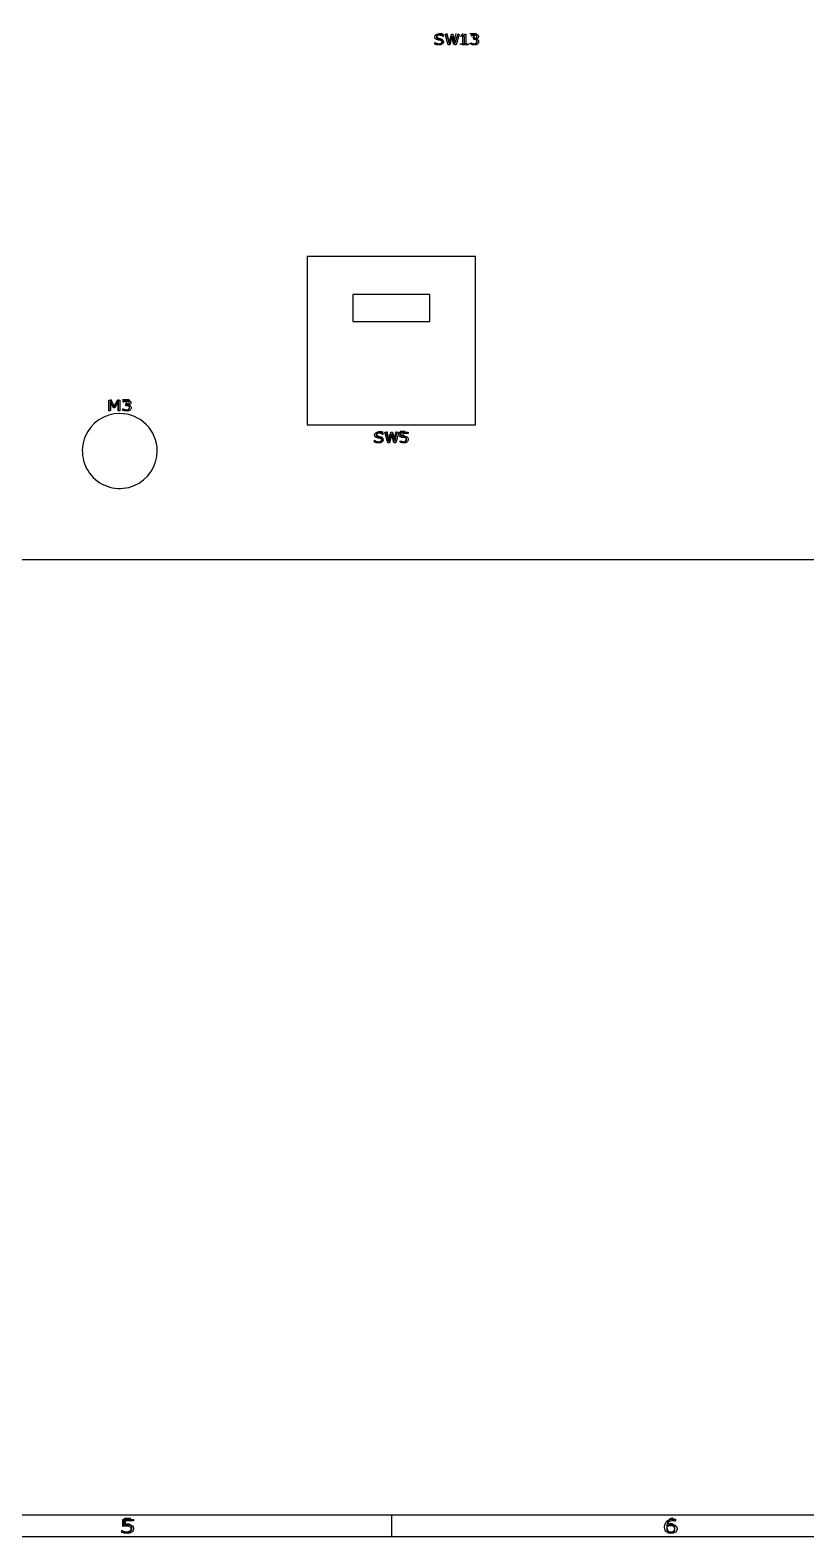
# Model space of a CAD drawing. Header units: millimetres. Extents: x 10 to 410, y 10 to 287.
# Drawn here: x 226.7 to 298.2, y 10 to 148.8 of the extents above; entities that cross this region are included whole.
import ezdxf

# ---------------------------------------------------------------- set-up
doc = ezdxf.new("R2010")
doc.units = ezdxf.units.MM
doc.layers.get('0').update_dxf_attribs({"linetype": 'CONTINUOUS'})

msp = doc.modelspace()

# ---------------------------------------------------------------- linework, layer by layer
at = {"color": 7}
for points in [[(10, 287.0022), (409.989, 287.0022), (409.989, 10), (10, 10)], [(12, 285.0022), (407.989, 285.0022), (407.989, 12), (12, 12)], [(266.24451, 148.38158), (265.9717, 147.4122), (265.8145, 147.4122), (265.59386, 148.21687), (265.37815, 147.4122), (265.22448, 147.4122), (264.94674, 148.38158), (265.08984, 148.38158), (265.31048, 147.57561), (265.5276, 148.38158), (265.66929, 148.38158), (265.88852, 147.5678), (266.10775, 148.38158)], [(235.00929, 113.7022), (234.85594, 113.7022), (234.85594, 114.53746), (234.5353, 113.96912), (234.4439, 113.96912), (234.12557, 114.53746), (234.12557, 113.7022), (233.98229, 113.7022), (233.98229, 114.67157), (234.19141, 114.67157), (234.49889, 114.13187), (234.7963, 114.67157), (235.00928, 114.67157)], [(235, 113.4522)], [(259.24557, 111.03885)], [(260.67633, 111.73157), (260.40636, 110.76219), (260.25079, 110.76219), (260.03244, 111.56686), (259.81897, 110.76219), (259.66689, 110.76219), (259.39203, 111.73157), (259.53365, 111.73157), (259.752, 110.9256), (259.96686, 111.73157), (260.10708, 111.73157), (260.32404, 110.91779), (260.541, 111.73157)], [(236.26912, 10.75035)]]:
    msp.add_lwpolyline(points, close=True, dxfattribs=at)
for points in [[(263.9895, 147.47211), (263.9895, 147.63356), (263.9995, 147.63356)], [(264.2105, 147.505), (264.3533, 147.4574), (264.5914, 147.4574), (264.6867, 147.505), (264.7343, 147.5526), (264.7819, 147.6479), (264.7819, 147.7431), (264.7343, 147.8383), (264.6867, 147.886), (264.5914, 147.9336), (264.401, 147.9812), (264.3057, 148.0288), (264.2581, 148.0764), (264.2105, 148.1717), (264.2105, 148.2669), (264.2581, 148.3621), (264.3057, 148.4098), (264.401, 148.4574), (264.639, 148.4574), (264.7819, 148.4098)], [(264.75659, 148.33139), (264.75659, 148.17905), (264.74659, 148.17905)], [(264.79868, 147.68877), (264.7987, 147.68889)], [(265.1152, 148.4574), (265.3533, 147.4574), (265.5438, 148.1717), (265.7343, 147.4574), (265.9724, 148.4574)], [(266.5914, 147.4574), (266.5914, 148.4574), (266.4962, 148.3145), (266.401, 148.2193), (266.3057, 148.1717)], [(266.8771, 147.4574), (266.3057, 147.4574)], [(267.0735, 147.4122), (266.50533, 147.4122), (266.50533, 147.5112), (266.72386, 147.5112), (266.72386, 148.16092), (266.50533, 148.16092), (266.50533, 148.24942)], [(266.74993, 148.38532), (266.85919, 148.38532), (266.85919, 147.51164), (267.07349, 147.51164), (267.0735, 147.4122)], [(267.2105, 148.4574), (267.8295, 148.4574), (267.4962, 148.0764), (267.639, 148.0764), (267.7343, 148.0288), (267.7819, 147.9812), (267.8295, 147.886), (267.8295, 147.6479), (267.7819, 147.5526), (267.7343, 147.505), (267.639, 147.4574), (267.3533, 147.4574), (267.2581, 147.505), (267.2105, 147.5526)], [(267.34485, 147.45317), (267.34485, 147.58923), (267.35545, 147.58923)], [(267.38233, 148.20509), (267.37533, 148.20509), (267.37533, 148.34116)], [(267.65083, 147.88433), (267.58743, 147.88433), (267.58743, 147.9924), (267.63673, 147.9924)], [(267.80747, 147.95187), (267.80747, 147.94287)], [(267.95897, 147.87977), (267.95889, 147.87899)], [(252.25, 127.9122), (252.25, 112.4122), (267.75, 112.4122)], [(267.75, 127.9122), (252.25, 127.9122)], [(267.75, 112.4122), (267.75, 127.9122)], [(256.45, 124.4122), (256.45, 121.9122), (263.55, 121.9122)], [(263.55, 124.4122), (256.45, 124.4122)], [(263.55, 121.9122), (263.55, 124.4122)], [(234.1905, 113.7474), (234.1905, 114.7474), (234.5238, 114.0331), (234.8571, 114.7474), (234.8571, 113.7474)], [(235.2381, 114.7474), (235.8571, 114.7474), (235.5238, 114.3664), (235.6667, 114.3664), (235.7619, 114.3188), (235.8095, 114.2712), (235.8571, 114.176), (235.8571, 113.9379), (235.8095, 113.8426), (235.7619, 113.795), (235.6667, 113.7474), (235.381, 113.7474), (235.2857, 113.795), (235.2381, 113.8426)], [(235.29355, 113.74317), (235.29355, 113.87924), (235.30515, 113.87924)], [(235.33473, 114.4949), (235.32673, 114.4949), (235.32673, 114.63097)], [(235.6298, 114.17414), (235.5601, 114.17414), (235.5601, 114.28221), (235.6143, 114.28221)], [(235.80148, 114.24168), (235.80148, 114.23268)], [(235.96798, 114.16958), (235.96813, 114.16898)], [(258.6667, 110.855), (258.8095, 110.8074), (259.0476, 110.8074), (259.1429, 110.855), (259.1905, 110.9026), (259.2381, 110.9979), (259.2381, 111.0931), (259.1905, 111.1883), (259.1429, 111.236), (259.0476, 111.2836), (258.8571, 111.3312), (258.7619, 111.3788), (258.7143, 111.4264), (258.6667, 111.5217), (258.6667, 111.6169), (258.7143, 111.7121), (258.7619, 111.7598), (258.8571, 111.8074), (259.0952, 111.8074), (259.2381, 111.7598)], [(259.20395, 111.68138), (259.20395, 111.52904), (259.19395, 111.52904)], [(259.5714, 111.8074), (259.8095, 110.8074), (260, 111.5217), (260.1905, 110.8074), (260.4286, 111.8074)], [(261.2857, 111.8074), (260.8095, 111.8074), (260.7619, 111.3312), (260.8095, 111.3788), (260.9048, 111.4264), (261.1429, 111.4264), (261.2381, 111.3788), (261.2857, 111.3312), (261.3333, 111.236), (261.3333, 110.9979), (261.2857, 110.9026), (261.2381, 110.855), (261.1429, 110.8074), (260.9048, 110.8074), (260.8095, 110.855), (260.7619, 110.9026)], [(260.91597, 111.23208), (260.91597, 111.73142), (261.54103, 111.73142), (261.54103, 111.61749), (261.05061, 111.61749), (261.05061, 111.35969)], [(261.54801, 111.06967), (261.54765, 111.07013)], [(258.44472, 110.8221), (258.44472, 110.98355), (258.45472, 110.98355)], [(260.87103, 110.79861), (260.87103, 110.93598), (260.88103, 110.93598)], [(107, 100.0022), (323, 100.0022)], [(235.2753, 10.96084), (235.2753, 11.60999), (236.25808, 11.60999), (236.25808, 11.46188), (235.487, 11.46188), (235.487, 11.12673)], [(236.0273, 11.7064), (235.4082, 11.7064), (235.3463, 11.0873), (235.4082, 11.1493), (235.532, 11.2112), (235.8415, 11.2112), (235.9654, 11.1493), (236.0273, 11.0873), (236.0892, 10.9635), (236.0892, 10.654), (236.0273, 10.5302), (235.9654, 10.4683), (235.8415, 10.4064), (235.532, 10.4064), (235.4082, 10.4683), (235.3463, 10.5302)], [(260, 12), (260, 10)], [(285.9654, 11.7064), (285.7177, 11.7064), (285.5939, 11.6445), (285.532, 11.5826), (285.4082, 11.3969), (285.3463, 11.1493), (285.3463, 10.654), (285.4082, 10.5302), (285.4701, 10.4683), (285.5939, 10.4064), (285.8415, 10.4064), (285.9654, 10.4683), (286.0273, 10.5302), (286.0892, 10.654), (286.0892, 10.9635), (286.0273, 11.0873), (285.9654, 11.1493), (285.8415, 11.2112), (285.5939, 11.2112), (285.4701, 11.1493), (285.4082, 11.0873), (285.3463, 10.9635)], [(286.14724, 11.61478), (286.14724, 11.45313), (286.13624, 11.45313)], [(235.20509, 10.39739), (235.20509, 10.57597), (235.22049, 10.57597)], [(286.08405, 10.75129), (286.08369, 10.75179)], [(286.30632, 10.75915), (286.30635, 10.75879)]]:
    msp.add_lwpolyline(points, dxfattribs=at)
for points in [[(264.17348, 147.41421), (264.113347, 147.42721), (264.05202, 147.44651), (263.9895, 147.47211)], [(263.99597, 148.12177), (263.99597, 148.20293), (264.033097, 148.269337), (264.10735, 148.32099)], [(264.06297, 147.94925), (264.018303, 147.993517), (263.99597, 148.051023), (263.99597, 148.12177)], [(263.9995, 147.63356), (264.052633, 147.59276), (264.11396, 147.561293), (264.18348, 147.53916)], [(264.27022, 147.85615), (264.177167, 147.87435), (264.108083, 147.905383), (264.06297, 147.94925)], [(264.10735, 148.32099), (264.181603, 148.373057), (264.27583, 148.39909), (264.39003, 148.39909)], [(264.20873, 148.24475), (264.163597, 148.216083), (264.14103, 148.17919), (264.14103, 148.13407)], [(264.14103, 148.13407), (264.14103, 148.093737), (264.152297, 148.062037), (264.17483, 148.03897)], [(264.37791, 147.39471), (264.30225, 147.39471), (264.234107, 147.40121), (264.17348, 147.41421)], [(264.17483, 148.03897), (264.197363, 148.01597), (264.237077, 147.998403), (264.29397, 147.98627)], [(264.18348, 147.53916), (264.253033, 147.517027), (264.318357, 147.50596), (264.37945, 147.50596)], [(264.38919, 148.28775), (264.31447, 148.28775), (264.254317, 148.273417), (264.20873, 148.24475)], [(264.40063, 147.83465), (264.359763, 147.839983), (264.316293, 147.84715), (264.27022, 147.85615)], [(264.29397, 147.98627), (264.324037, 147.98027), (264.3668, 147.972903), (264.42226, 147.96417)], [(264.55837, 147.41811), (264.50857, 147.40251), (264.448417, 147.39471), (264.37791, 147.39471)], [(264.37945, 147.50596), (264.465923, 147.50596), (264.533127, 147.520927), (264.58106, 147.55086)], [(264.58869, 148.25655), (264.523823, 148.27735), (264.457323, 148.28775), (264.38919, 148.28775)], [(264.39003, 148.39909), (264.46381, 148.39909), (264.531483, 148.39259), (264.59305, 148.37959)], [(264.51553, 147.81315), (264.480263, 147.821817), (264.441963, 147.828983), (264.40063, 147.83465)], [(264.42226, 147.96417), (264.477727, 147.955503), (264.524723, 147.946603), (264.56325, 147.93747)], [(264.61916, 147.76565), (264.596627, 147.78605), (264.562083, 147.801883), (264.51553, 147.81315)], [(264.6902, 147.48321), (264.6526, 147.45541), (264.608657, 147.43371), (264.55837, 147.41811)], [(264.56325, 147.93747), (264.641263, 147.918403), (264.700007, 147.889537), (264.73948, 147.85087)], [(264.58106, 147.55086), (264.62946, 147.580793), (264.65366, 147.620723), (264.65366, 147.67065)], [(264.74659, 148.17905), (264.706657, 148.210317), (264.654023, 148.23615), (264.58869, 148.25655)], [(264.59305, 148.37959), (264.654583, 148.36659), (264.709097, 148.350523), (264.75659, 148.33139)], [(264.65366, 147.67065), (264.65366, 147.713583), (264.64216, 147.74525), (264.61916, 147.76565)], [(264.7698, 147.57691), (264.751, 147.540043), (264.724467, 147.50881), (264.6902, 147.48321)], [(264.73948, 147.85087), (264.778947, 147.81227), (264.79868, 147.758237), (264.79868, 147.68877)], [(264.7987, 147.68889), (264.7987, 147.651157), (264.789067, 147.61383), (264.7698, 147.57691)], [(266.50533, 148.24942), (266.53493, 148.24942), (266.566663, 148.251753), (266.60053, 148.25642)], [(266.60053, 148.25642), (266.63433, 148.261087), (266.65993, 148.26782), (266.67733, 148.27662)], [(266.67733, 148.27662), (266.69893, 148.287487), (266.715863, 148.301153), (266.72813, 148.31762)], [(266.72813, 148.31762), (266.740797, 148.334553), (266.748063, 148.35712), (266.74993, 148.38532)], [(267.48372, 147.41147), (267.42732, 147.42407), (267.38103, 147.43797), (267.34485, 147.45317)], [(267.35545, 147.58923), (267.395383, 147.564963), (267.44238, 147.544797), (267.49644, 147.52873)], [(267.37533, 148.34116), (267.408663, 148.35636), (267.453073, 148.37026), (267.50856, 148.38286)], [(267.52472, 148.26759), (267.474453, 148.252857), (267.42699, 148.232023), (267.38233, 148.20509)], [(267.65572, 147.39197), (267.597453, 147.39197), (267.54012, 147.39847), (267.48372, 147.41147)], [(267.49644, 147.52873), (267.550507, 147.512663), (267.60267, 147.50463), (267.65293, 147.50463)], [(267.50856, 148.38286), (267.564493, 148.39586), (267.618537, 148.40236), (267.67069, 148.40236)], [(267.66712, 148.28969), (267.622453, 148.28969), (267.574987, 148.282323), (267.52472, 148.26759)], [(267.63673, 147.9924), (267.708163, 147.9924), (267.765027, 148.006067), (267.80732, 148.0334)], [(267.74813, 147.87633), (267.718063, 147.881663), (267.68563, 147.88433), (267.65083, 147.88433)], [(267.65293, 147.50463), (267.68253, 147.50463), (267.71403, 147.509197), (267.74743, 147.51833)], [(267.81221, 147.41347), (267.764743, 147.399137), (267.71258, 147.39197), (267.65572, 147.39197)], [(267.74532, 148.28269), (267.72232, 148.287357), (267.696253, 148.28969), (267.66712, 148.28969)], [(267.67069, 148.40236), (267.72189, 148.40236), (267.767007, 148.398027), (267.80604, 148.38936)], [(267.81022, 148.25929), (267.79002, 148.270557), (267.768387, 148.278357), (267.74532, 148.28269)], [(267.74743, 147.51833), (267.780763, 147.527463), (267.807797, 147.54093), (267.82853, 147.55873)], [(267.82493, 147.84903), (267.803797, 147.862497), (267.778197, 147.871597), (267.74813, 147.87633)], [(267.80604, 148.38936), (267.84504, 148.380693), (267.880287, 148.366793), (267.91178, 148.34766)], [(267.80732, 148.0334), (267.85012, 148.0612), (267.87152, 148.101563), (267.87152, 148.15449)], [(267.95268, 148.02737), (267.911813, 147.987437), (267.86341, 147.96227), (267.80747, 147.95187)], [(267.80747, 147.94287), (267.830003, 147.939537), (267.855837, 147.93217), (267.88497, 147.92077)], [(267.85532, 148.21569), (267.84452, 148.23349), (267.829487, 148.248023), (267.81022, 148.25929)], [(267.93699, 147.48117), (267.901723, 147.45077), (267.86013, 147.428203), (267.81221, 147.41347)], [(267.87433, 147.79503), (267.862597, 147.81803), (267.84613, 147.83603), (267.82493, 147.84903)], [(267.82853, 147.55873), (267.85013, 147.577797), (267.866097, 147.598863), (267.87643, 147.62193)], [(267.87152, 148.15449), (267.87152, 148.177957), (267.86612, 148.198357), (267.85532, 148.21569)], [(267.89263, 147.70913), (267.89263, 147.743863), (267.88653, 147.772497), (267.87433, 147.79503)], [(267.87643, 147.62193), (267.88723, 147.64493), (267.89263, 147.673997), (267.89263, 147.70913)], [(267.88497, 147.92077), (267.914103, 147.909903), (267.93877, 147.896237), (267.95897, 147.87977)], [(267.91178, 148.34766), (267.94558, 148.32686), (267.97118, 148.301693), (267.98858, 148.27216)], [(268.01029, 147.57757), (267.99289, 147.540703), (267.968457, 147.50857), (267.93699, 147.48117)], [(268.01468, 148.16864), (268.01468, 148.11484), (267.994013, 148.06775), (267.95268, 148.02737)], [(267.95889, 147.87899), (267.981423, 147.860323), (267.99999, 147.83689), (268.01459, 147.80869)], [(267.98858, 148.27216), (268.00598, 148.242627), (268.01468, 148.20812), (268.01468, 148.16864)], [(268.03639, 147.69932), (268.03639, 147.655053), (268.02769, 147.61447), (268.01029, 147.57757)], [(268.01459, 147.80869), (268.029123, 147.78049), (268.03639, 147.744033), (268.03639, 147.69932)], [(235.30515, 113.87924), (235.349017, 113.854907), (235.400653, 113.834707), (235.46006, 113.81864)], [(235.32673, 114.63097), (235.363397, 114.64617), (235.41219, 114.66007), (235.47311, 114.67267)], [(235.49118, 114.5574), (235.435913, 114.542667), (235.383763, 114.521833), (235.33473, 114.4949)], [(235.46006, 113.81864), (235.51946, 113.802573), (235.576773, 113.79454), (235.632, 113.79454)], [(235.47311, 114.67267), (235.534577, 114.68567), (235.593957, 114.69217), (235.65125, 114.69217)], [(235.64763, 114.5795), (235.598563, 114.5795), (235.546413, 114.572133), (235.49118, 114.5574)], [(235.6143, 114.28221), (235.692787, 114.28221), (235.755263, 114.295877), (235.80173, 114.32321)], [(235.73668, 114.16614), (235.703613, 114.171473), (235.667987, 114.17414), (235.6298, 114.17414)], [(235.632, 113.79454), (235.664533, 113.79454), (235.699127, 113.799107), (235.73578, 113.80824)], [(235.73363, 114.5725), (235.708363, 114.577167), (235.679697, 114.5795), (235.64763, 114.5795)], [(235.65125, 114.69217), (235.707517, 114.69217), (235.757083, 114.687837), (235.79995, 114.67917)], [(235.80483, 114.5491), (235.78263, 114.560367), (235.758897, 114.568167), (235.73363, 114.5725)], [(235.73578, 113.80824), (235.772447, 113.817373), (235.802147, 113.83084), (235.82488, 113.84864)], [(235.82108, 114.13884), (235.79788, 114.152307), (235.769747, 114.161407), (235.73668, 114.16614)], [(235.79995, 114.67917), (235.842817, 114.670503), (235.881543, 114.656603), (235.91613, 114.63747)], [(235.96103, 114.31718), (235.916097, 114.277247), (235.862913, 114.25208), (235.80148, 114.24168)], [(235.80148, 114.23268), (235.82628, 114.229347), (235.85468, 114.22198), (235.88668, 114.21058)], [(235.80173, 114.32321), (235.84873, 114.35101), (235.87223, 114.391373), (235.87223, 114.4443)], [(235.85443, 114.5055), (235.842563, 114.5233), (235.82603, 114.537833), (235.80483, 114.5491)], [(235.87528, 114.08484), (235.862347, 114.10784), (235.84428, 114.12584), (235.82108, 114.13884)], [(235.82488, 113.84864), (235.848613, 113.867707), (235.86618, 113.88874), (235.87758, 113.91174)], [(235.87223, 114.4443), (235.87223, 114.4677), (235.866297, 114.4881), (235.85443, 114.5055)], [(235.89538, 113.99894), (235.89538, 114.033673), (235.88868, 114.062307), (235.87528, 114.08484)], [(235.87758, 113.91174), (235.889447, 113.93474), (235.89538, 113.963807), (235.89538, 113.99894)], [(235.88668, 114.21058), (235.91868, 114.199713), (235.94578, 114.186047), (235.96798, 114.16958)], [(235.91613, 114.63747), (235.95333, 114.61667), (235.981463, 114.591503), (236.00053, 114.56197)], [(236.02463, 113.86757), (236.005497, 113.830703), (235.978663, 113.79857), (235.94413, 113.77117)], [(236.02923, 114.45846), (236.02923, 114.40466), (236.006497, 114.357567), (235.96103, 114.31718)], [(235.96813, 114.16898), (235.99293, 114.150313), (236.01333, 114.12688), (236.02933, 114.09868)], [(236.00053, 114.56197), (236.019663, 114.532437), (236.02923, 114.497933), (236.02923, 114.45846)], [(236.05333, 113.98931), (236.05333, 113.945043), (236.043763, 113.904463), (236.02463, 113.86757)], [(236.02933, 114.09868), (236.04533, 114.07048), (236.05333, 114.034023), (236.05333, 113.98931)], [(235, 113.4522), (233.604605, 113.4522), (232.34661, 112.611634), (231.812616, 111.322458)], [(238.45, 110.0022), (238.45, 111.907582), (236.905382, 113.4522), (235, 113.4522)], [(235.44612, 113.70147), (235.384187, 113.71407), (235.33333, 113.72797), (235.29355, 113.74317)], [(235.6351, 113.68197), (235.5711, 113.68197), (235.508107, 113.68847), (235.44612, 113.70147)], [(235.80704, 113.70347), (235.754907, 113.689137), (235.697593, 113.68197), (235.6351, 113.68197)], [(235.94413, 113.77117), (235.905397, 113.74077), (235.8597, 113.718203), (235.80704, 113.70347)], [(231.812616, 111.322458), (231.278621, 110.033281), (231.573789, 108.549375), (232.560482, 107.562682)], [(258.45123, 111.47176), (258.45123, 111.55292), (258.48797, 111.619327), (258.56145, 111.67098)], [(258.51753, 111.29924), (258.47333, 111.343507), (258.45123, 111.401013), (258.45123, 111.47176)], [(258.72263, 111.20614), (258.630543, 111.22434), (258.562177, 111.255373), (258.51753, 111.29924)], [(258.56145, 111.67098), (258.63493, 111.723047), (258.728177, 111.74908), (258.84119, 111.74908)], [(258.66168, 111.59474), (258.617013, 111.566073), (258.59468, 111.52918), (258.59468, 111.48406)], [(258.59468, 111.48406), (258.59468, 111.443727), (258.605847, 111.41206), (258.62818, 111.38906)], [(258.62818, 111.38906), (258.650513, 111.36606), (258.689813, 111.348493), (258.74608, 111.33636)], [(258.84026, 111.63774), (258.766313, 111.63774), (258.706787, 111.623407), (258.66168, 111.59474)], [(258.85169, 111.18464), (258.811223, 111.189973), (258.768203, 111.19714), (258.72263, 111.20614)], [(258.74608, 111.33636), (258.775813, 111.33036), (258.818133, 111.322993), (258.87304, 111.31426)], [(259.03769, 111.60654), (258.97349, 111.62734), (258.90768, 111.63774), (258.84026, 111.63774)], [(258.84119, 111.74908), (258.91421, 111.74908), (258.98118, 111.74258), (259.0421, 111.72958)], [(258.9654, 111.16314), (258.930533, 111.171807), (258.89263, 111.178973), (258.85169, 111.18464)], [(258.87304, 111.31426), (258.927907, 111.305593), (258.974413, 111.296693), (259.01256, 111.28756)], [(259.06794, 111.11564), (259.045607, 111.13604), (259.011427, 111.151873), (258.9654, 111.16314)], [(259.01256, 111.28756), (259.089767, 111.268493), (259.147903, 111.239627), (259.18697, 111.20096)], [(259.03024, 110.90085), (259.078173, 110.930783), (259.10214, 110.970713), (259.10214, 111.02064)], [(259.19395, 111.52904), (259.154417, 111.560307), (259.10233, 111.58614), (259.03769, 111.60654)], [(259.0421, 111.72958), (259.103033, 111.71658), (259.156983, 111.700513), (259.20395, 111.68138)], [(259.10214, 111.02064), (259.10214, 111.063573), (259.09074, 111.09524), (259.06794, 111.11564)], [(259.18697, 111.20096), (259.226037, 111.162293), (259.24557, 111.108257), (259.24557, 111.03885)], [(259.24554, 111.03888), (259.24554, 111.001147), (259.236007, 110.96382), (259.21694, 110.9269)], [(261.01367, 111.24768), (260.976003, 111.242347), (260.943437, 111.237147), (260.91597, 111.23208)], [(261.13226, 111.25568), (261.091327, 111.25568), (261.051797, 111.253013), (261.01367, 111.24768)], [(261.05061, 111.35969), (261.07061, 111.36169), (261.091077, 111.363023), (261.11201, 111.36369)], [(261.11201, 111.36369), (261.132943, 111.364357), (261.151077, 111.36469), (261.16641, 111.36469)], [(261.24806, 111.24528), (261.21366, 111.252213), (261.17506, 111.25568), (261.13226, 111.25568)], [(261.16641, 111.36469), (261.222677, 111.36469), (261.271977, 111.360123), (261.31431, 111.35099)], [(261.33666, 111.21078), (261.31246, 111.227247), (261.282927, 111.238747), (261.24806, 111.24528)], [(261.31431, 111.35099), (261.356643, 111.342323), (261.395477, 111.32669), (261.43081, 111.30409)], [(261.38756, 111.15548), (261.375493, 111.17848), (261.358527, 111.196913), (261.33666, 111.21078)], [(261.40636, 111.07088), (261.40636, 111.10428), (261.400093, 111.13248), (261.38756, 111.15548)], [(261.39036, 110.98038), (261.401027, 111.006447), (261.40636, 111.036613), (261.40636, 111.07088)], [(261.43081, 111.30409), (261.46801, 111.280223), (261.496843, 111.24939), (261.51731, 111.21159)], [(261.51731, 111.21159), (261.537777, 111.173857), (261.54801, 111.12655), (261.54801, 111.06967)], [(261.54765, 111.07013), (261.54765, 111.024997), (261.538817, 110.981813), (261.52115, 110.94058)], [(236.320258, 106.814816), (237.609434, 107.34881), (238.45, 108.606805), (238.45, 110.0022)], [(258.6268, 110.7642), (258.567267, 110.7772), (258.506573, 110.7965), (258.44472, 110.8221)], [(258.45472, 110.98355), (258.507253, 110.94275), (258.567943, 110.911283), (258.63679, 110.88915)], [(258.8291, 110.7447), (258.754227, 110.7447), (258.686793, 110.7512), (258.6268, 110.7642)], [(258.63679, 110.88915), (258.705623, 110.867017), (258.77027, 110.85595), (258.83073, 110.85595)], [(259.00769, 110.7681), (258.958357, 110.7525), (258.898827, 110.7447), (258.8291, 110.7447)], [(258.83073, 110.85595), (258.916303, 110.85595), (258.982807, 110.870917), (259.03024, 110.90085)], [(259.13814, 110.8332), (259.10094, 110.8054), (259.057457, 110.7837), (259.00769, 110.7681)], [(259.21694, 110.9269), (259.19834, 110.890033), (259.172073, 110.8588), (259.13814, 110.8332)], [(261.00427, 110.75891), (260.951737, 110.769777), (260.907323, 110.78301), (260.87103, 110.79861)], [(260.88103, 110.93598), (260.919163, 110.91338), (260.96381, 110.89408), (261.01497, 110.87808)], [(261.16821, 110.74201), (261.111477, 110.74201), (261.05683, 110.747643), (261.00427, 110.75891)], [(261.01497, 110.87808), (261.066103, 110.86248), (261.116333, 110.85468), (261.16566, 110.85468)], [(261.16566, 110.85468), (261.19866, 110.85468), (261.230527, 110.859013), (261.26126, 110.86768)], [(261.32866, 110.76611), (261.282593, 110.750043), (261.22911, 110.74201), (261.16821, 110.74201)], [(261.26126, 110.86768), (261.292393, 110.876347), (261.32006, 110.891547), (261.34426, 110.91328)], [(261.44865, 110.83641), (261.415183, 110.80601), (261.375187, 110.782577), (261.32866, 110.76611)], [(261.34426, 110.91328), (261.364727, 110.931947), (261.380093, 110.954313), (261.39036, 110.98038)], [(261.52115, 110.94058), (261.503483, 110.89938), (261.479317, 110.864657), (261.44865, 110.83641)], [(232.560482, 107.562682), (233.547175, 106.575989), (235.031081, 106.280821), (236.320258, 106.814816)], [(235.487, 11.12673), (235.518467, 11.12873), (235.550633, 11.130397), (235.5835, 11.13173)], [(235.5835, 11.13173), (235.616433, 11.133063), (235.644967, 11.13373), (235.6691, 11.13373)], [(235.6691, 11.13373), (235.75758, 11.13373), (235.83509, 11.127797), (235.90163, 11.11593)], [(235.90163, 11.11593), (235.968163, 11.104663), (236.029223, 11.084363), (236.08481, 11.05503)], [(285.15022, 10.90355), (285.15022, 11.01527), (285.165587, 11.114293), (285.19632, 11.20062)], [(285.19632, 11.20062), (285.227787, 11.286947), (285.27751, 11.36368), (285.34549, 11.43082)], [(285.34549, 11.43082), (285.409823, 11.494553), (285.492817, 11.544207), (285.59447, 11.57978)], [(285.54068, 11.37438), (285.44708, 11.298773), (285.392603, 11.196367), (285.37725, 11.06716)], [(285.37725, 11.06716), (285.43865, 11.09596), (285.498977, 11.117693), (285.55823, 11.13236)], [(285.9169, 11.48863), (285.75968, 11.48863), (285.634273, 11.450547), (285.54068, 11.37438)], [(285.55823, 11.13236), (285.618163, 11.14756), (285.687263, 11.15516), (285.76553, 11.15516)], [(285.59447, 11.57978), (285.696117, 11.615913), (285.814577, 11.63398), (285.94985, 11.63398)], [(285.76553, 11.15516), (285.834997, 11.15516), (285.896057, 11.150093), (285.94871, 11.13996)], [(286.04304, 11.47683), (286.002107, 11.484697), (285.96006, 11.48863), (285.9169, 11.48863)], [(285.94871, 11.13996), (286.00211, 11.13036), (286.056587, 11.110627), (286.11214, 11.08076)], [(285.94985, 11.63398), (285.992983, 11.63398), (286.02918, 11.632647), (286.05844, 11.62998)], [(286.13624, 11.45313), (286.115773, 11.461597), (286.084707, 11.469497), (286.04304, 11.47683)], [(286.05844, 11.62998), (286.087707, 11.627313), (286.117307, 11.622247), (286.14724, 11.61478)], [(235.41459, 10.34579), (235.331963, 10.359923), (235.26213, 10.377123), (235.20509, 10.39739)], [(235.22049, 10.57597), (235.280423, 10.546637), (235.35062, 10.521537), (235.43108, 10.50067)], [(235.42886, 10.98114), (235.36966, 10.97434), (235.318473, 10.967573), (235.2753, 10.96084)], [(235.67235, 10.32379), (235.583137, 10.32379), (235.497217, 10.331123), (235.41459, 10.34579)], [(235.61532, 10.99134), (235.550987, 10.99134), (235.488833, 10.98794), (235.42886, 10.98114)], [(235.43108, 10.50067), (235.51152, 10.480337), (235.590493, 10.47017), (235.668, 10.47017)], [(235.7974, 10.97784), (235.743267, 10.98684), (235.682573, 10.99134), (235.61532, 10.99134)], [(235.668, 10.47017), (235.719933, 10.47017), (235.770023, 10.475803), (235.81827, 10.48707)], [(235.92463, 10.35509), (235.852237, 10.334223), (235.768143, 10.32379), (235.67235, 10.32379)], [(235.9367, 10.93304), (235.8987, 10.954507), (235.852267, 10.96944), (235.7974, 10.97784)], [(235.81827, 10.48707), (235.86727, 10.498337), (235.91078, 10.51807), (235.9488, 10.54627)], [(236.11328, 10.44649), (236.060613, 10.407023), (235.99773, 10.376557), (235.92463, 10.35509)], [(236.0168, 10.86114), (235.9978, 10.891007), (235.9711, 10.914973), (235.9367, 10.93304)], [(235.9488, 10.54627), (235.981, 10.570537), (236.005133, 10.599603), (236.0212, 10.63347)], [(236.0464, 10.75111), (236.0464, 10.794577), (236.036533, 10.831253), (236.0168, 10.86114)], [(236.0212, 10.63347), (236.038, 10.667337), (236.0464, 10.70655), (236.0464, 10.75111)], [(236.08481, 11.05503), (236.143277, 11.023963), (236.188613, 10.983903), (236.22082, 10.93485)], [(236.22736, 10.58191), (236.19956, 10.52831), (236.161533, 10.48317), (236.11328, 10.44649)], [(236.22082, 10.93485), (236.25302, 10.885783), (236.26912, 10.824283), (236.26912, 10.75035)], [(236.26906, 10.75033), (236.26906, 10.691663), (236.25516, 10.635523), (236.22736, 10.58191)], [(285.20072, 10.62426), (285.167053, 10.70156), (285.15022, 10.794657), (285.15022, 10.90355)], [(285.3466, 10.43807), (285.283733, 10.48487), (285.235107, 10.546933), (285.20072, 10.62426)], [(285.521, 10.35257), (285.4552, 10.37177), (285.397067, 10.40027), (285.3466, 10.43807)], [(285.37325, 10.90953), (285.372583, 10.898263), (285.37225, 10.883863), (285.37225, 10.86633)], [(285.37225, 10.86633), (285.37225, 10.777183), (285.38395, 10.706657), (285.40735, 10.65475)], [(285.37625, 10.94593), (285.374917, 10.93353), (285.373917, 10.921397), (285.37325, 10.90953)], [(285.54078, 10.99843), (285.48738, 10.987163), (285.432537, 10.969663), (285.37625, 10.94593)], [(285.40735, 10.65475), (285.431483, 10.603417), (285.464383, 10.56279), (285.50605, 10.53287)], [(285.50605, 10.53287), (285.539717, 10.50807), (285.575913, 10.489737), (285.61464, 10.47787)], [(285.74037, 10.32377), (285.659937, 10.32377), (285.586813, 10.33337), (285.521, 10.35257)], [(285.71408, 11.01533), (285.651947, 11.01533), (285.59418, 11.009697), (285.54078, 10.99843)], [(285.61464, 10.47787), (285.654107, 10.466603), (285.696883, 10.46097), (285.74297, 10.46097)], [(285.84241, 11.00733), (285.801477, 11.012663), (285.7587, 11.01533), (285.71408, 11.01533)], [(286.14182, 10.4448), (286.032867, 10.364113), (285.89905, 10.32377), (285.74037, 10.32377)], [(285.74297, 10.46097), (285.848997, 10.46097), (285.932357, 10.485803), (285.99305, 10.53547)], [(285.95429, 10.97183), (285.92069, 10.989897), (285.883397, 11.00173), (285.84241, 11.00733)], [(286.05299, 10.88213), (286.033257, 10.91653), (286.000357, 10.94643), (285.95429, 10.97183)], [(285.99305, 10.53547), (286.053717, 10.58567), (286.08405, 10.65761), (286.08405, 10.75129)], [(286.08369, 10.75179), (286.08369, 10.804257), (286.073457, 10.847703), (286.05299, 10.88213)], [(286.11214, 11.08076), (286.176473, 11.04636), (286.224733, 11.002913), (286.25692, 10.95042)], [(286.30635, 10.75879), (286.30635, 10.63071), (286.251507, 10.526047), (286.14182, 10.4448)], [(286.25692, 10.95042), (286.289853, 10.897953), (286.30632, 10.834197), (286.30632, 10.75915)]]:
    msp.add_open_spline(points, degree=3, dxfattribs=at)

doc.saveas('drawing.dxf')
